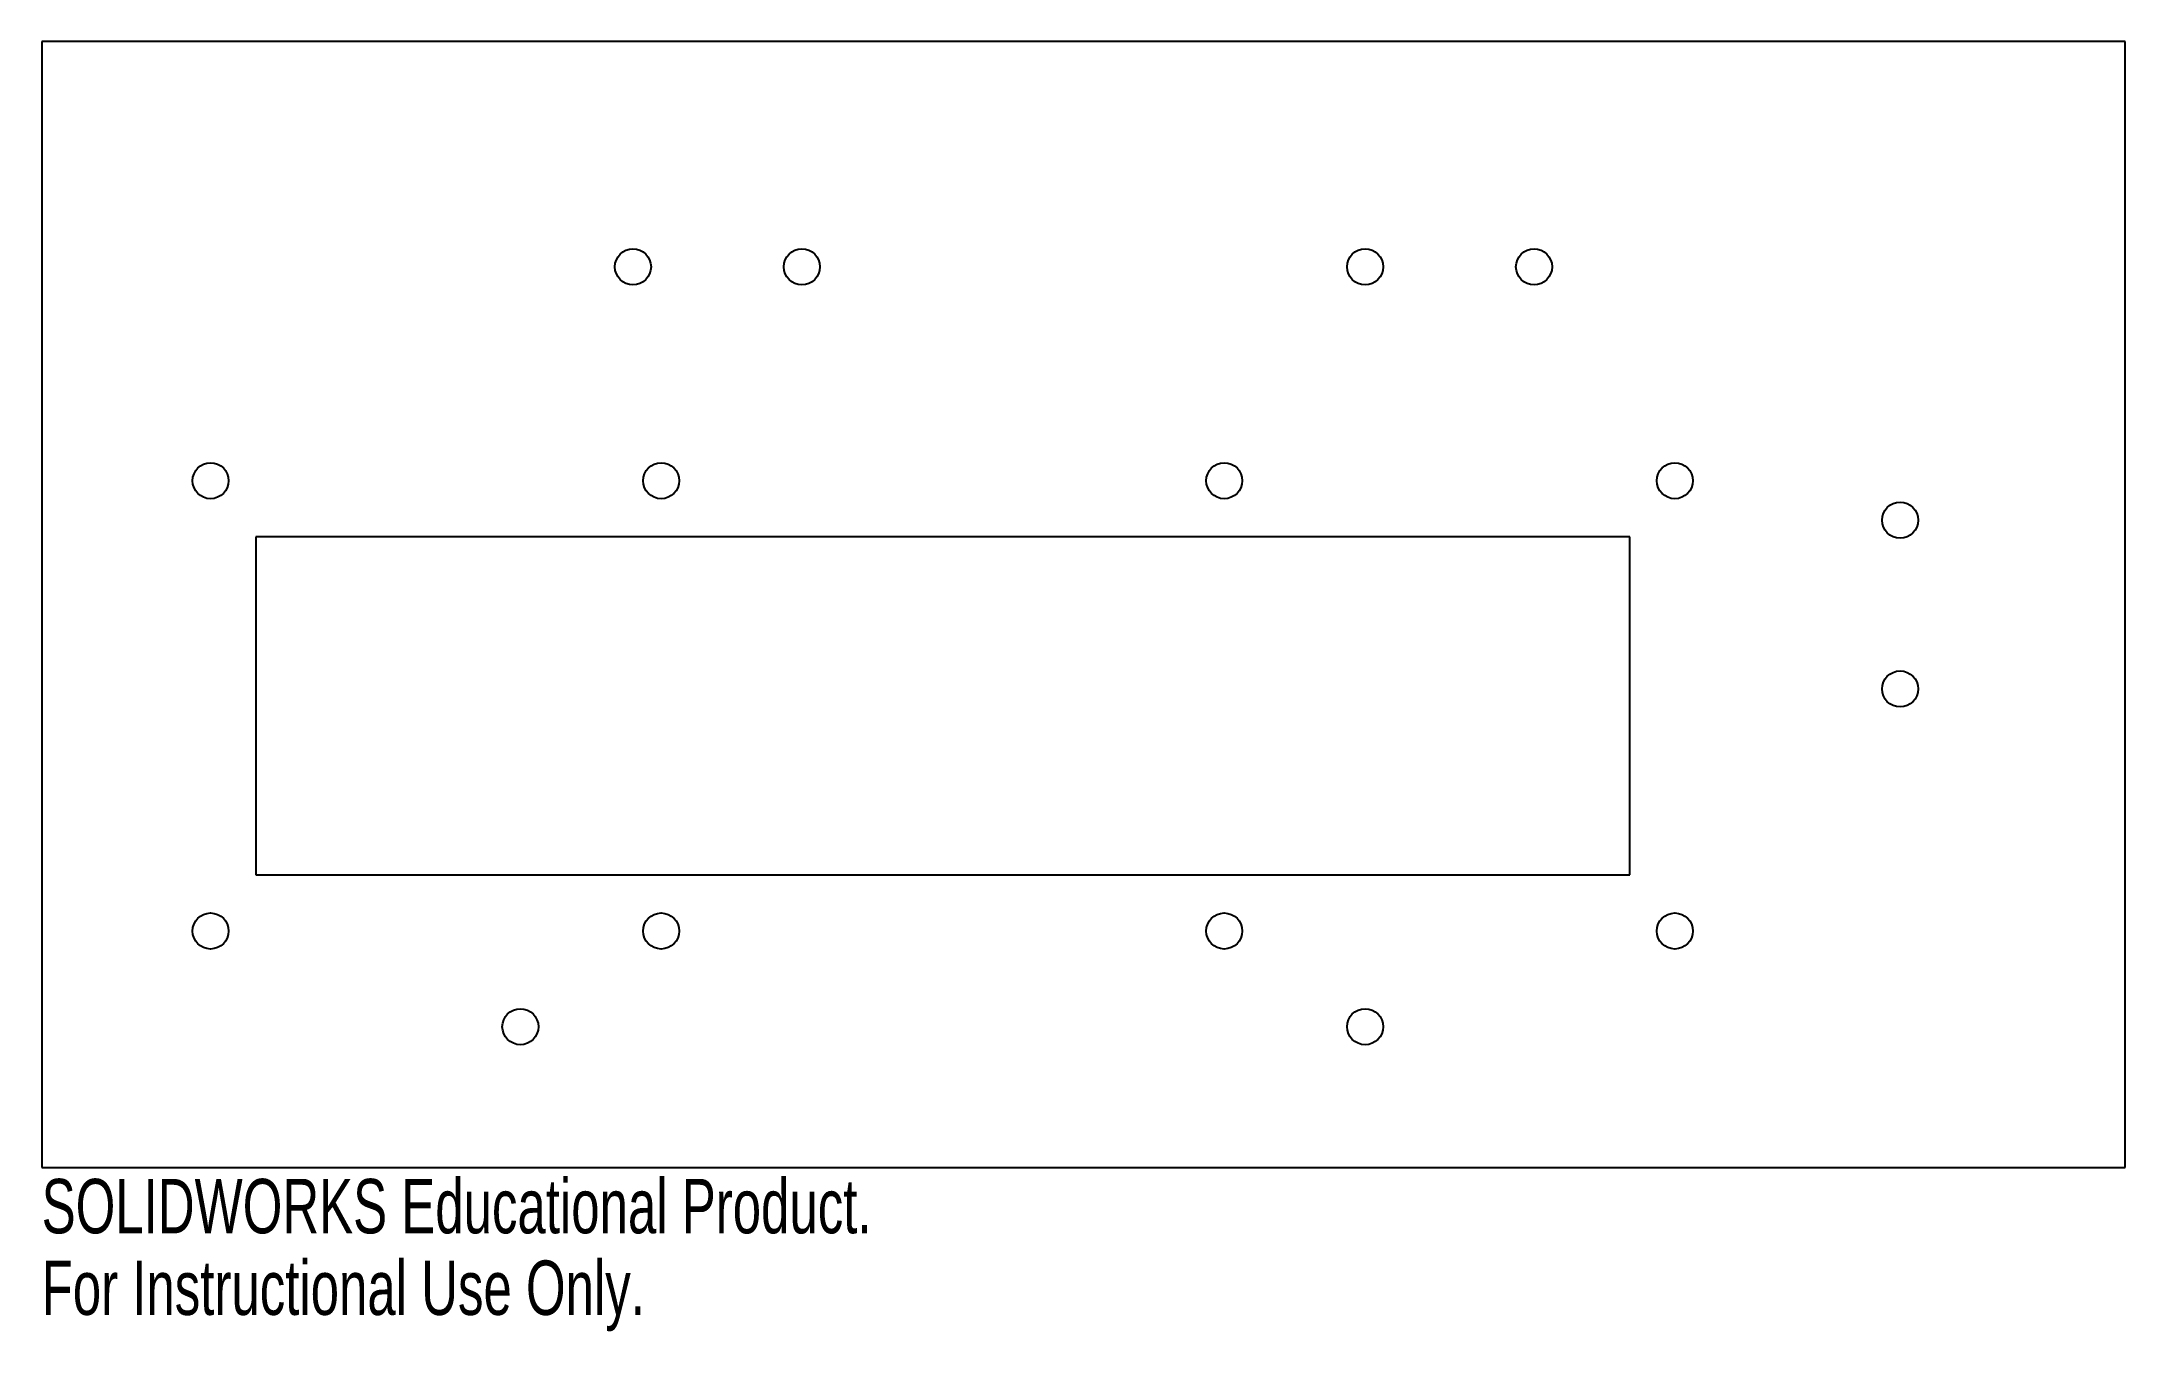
# Model space of a CAD drawing. Header units: millimetres. Extents: x -80 to 105, y -56 to 59.
import ezdxf

# ---------------------------------------------------------------- set-up
doc = ezdxf.new("R2010")
doc.units = ezdxf.units.MM
doc.styles.add('SLDTEXTSTYLE0', font='TXT', dxfattribs={"width": 0.7})

msp = doc.modelspace()

# ---------------------------------------------------------------- linework, layer by layer
at = {"color": 7, "linetype": 'Continuous', "lineweight": 25}
for p, q in [((-80, 59), (-80, -41)), ((105, 59), (-80, 59)), ((105, -41), (105, 59)), ((61, 15), (-61, 15)), ((-61, 15), (-61, -15)), ((61, -15), (61, 15)), ((-61, -15), (61, -15)), ((-80, -41), (105, -41))]:
    msp.add_line(p, q, dxfattribs=at)
for centre in [(-27.5, 39), (-12.5, 39), (37.5, 39), (52.5, 39), (-65, 20), (-25, 20), (25, 20), (65, 20), (85, 16.5), (85, 1.5), (-65, -20), (-25, -20), (25, -20), (65, -20), (-37.5, -28.5), (37.5, -28.5)]:
    msp.add_circle(centre, 1.6, dxfattribs=at)

# ---------------------------------------------------------------- texts
at = {"color": 7, "linetype": 'Continuous', "char_height": 4.8336, "attachment_point": 1, "style": 'SLDTEXTSTYLE0'}
for s, insert in [('SOLIDWORKS Educational Product.', (-80, -42.02)), ('For Instructional Use Only.', (-80, -49.27))]:
    msp.add_mtext(s, dxfattribs=dict(at, insert=insert))

doc.saveas('drawing.dxf')
